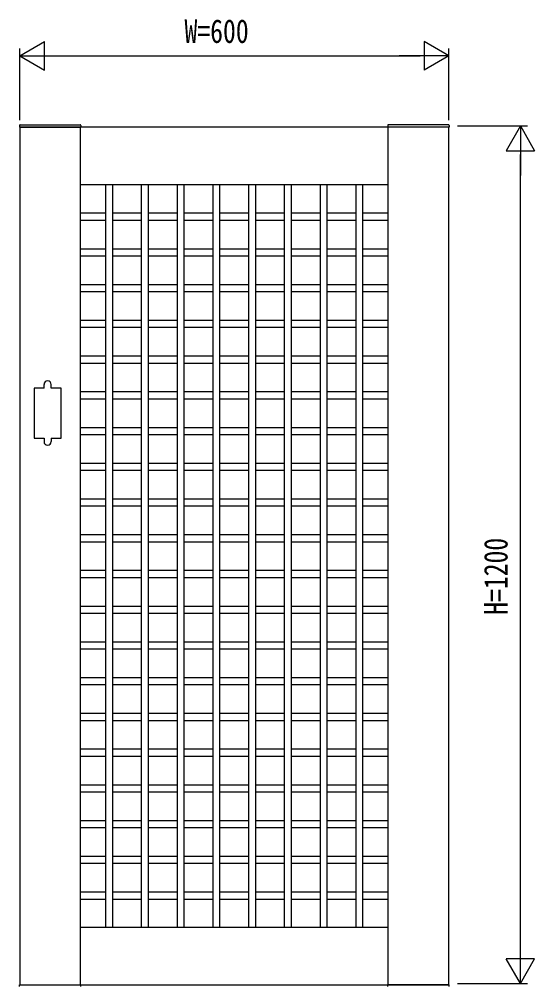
# Model space of a CAD drawing. Units: millimetres on the paper. Extents: x -297 to 297, y -210 to 210.
# Drawn here: x -160.8 to -88.8, y -134.4 to 0.9 of the extents above; entities that cross this region are included whole.
import ezdxf
from ezdxf.enums import TextEntityAlignment as Align

# ---------------------------------------------------------------- set-up
doc = ezdxf.new("R2010")
doc.units = ezdxf.units.MM
doc.layers.add('0-2_YKK_A1', color=4, linetype='Continuous')
doc.layers.add('0-3_YKK_D', color=6, linetype='Continuous')
doc.styles.add('ＭＳ ゴシック', font='')
doc.styles.get('ＭＳ ゴシック').set_extended_font_data('MS Gothic')

msp = doc.modelspace()

# ---------------------------------------------------------------- linework, layer by layer
at = {"layer": '0-2_YKK_A1'}
for p, q in [((-160.791, -13.888), (-160.804, -14.143)), ((-160.804, -14.143), (-152.204, -14.143)), ((-100.754, -14.143), (-160.754, -14.143)), ((-160.754, -14.143), (-160.754, -134.143)), ((-160.691, -13.793), (-152.318, -13.793)), ((-152.254, -134.143), (-152.254, -14.143)), ((-152.218, -13.888), (-152.204, -14.143)), ((-109.291, -13.888), (-109.304, -14.143)), ((-100.704, -14.143), (-109.304, -14.143)), ((-109.254, -134.143), (-109.254, -14.143)), ((-100.818, -13.793), (-109.191, -13.793)), ((-100.754, -134.143), (-100.754, -14.143)), ((-100.718, -13.888), (-100.704, -14.143)), ((-152.254, -22.143), (-109.254, -22.143)), ((-148.754, -22.143), (-148.754, -126.143)), ((-147.754, -126.143), (-147.754, -22.143)), ((-143.754, -22.143), (-143.754, -126.143)), ((-142.754, -126.143), (-142.754, -22.143)), ((-138.754, -22.143), (-138.754, -126.143)), ((-137.754, -126.143), (-137.754, -22.143)), ((-133.754, -22.143), (-133.754, -126.143)), ((-132.754, -126.143), (-132.754, -22.143)), ((-128.754, -22.143), (-128.754, -126.143)), ((-127.754, -126.143), (-127.754, -22.143)), ((-123.754, -22.143), (-123.754, -126.143)), ((-122.754, -126.143), (-122.754, -22.143)), ((-118.754, -22.143), (-118.754, -126.143)), ((-117.754, -126.143), (-117.754, -22.143)), ((-113.754, -22.143), (-113.754, -126.143)), ((-112.754, -126.143), (-112.754, -22.143)), ((-152.254, -26.143), (-148.754, -26.143)), ((-147.754, -26.143), (-143.754, -26.143)), ((-142.754, -26.143), (-138.754, -26.143)), ((-137.754, -26.143), (-133.754, -26.143)), ((-132.754, -26.143), (-128.754, -26.143)), ((-127.754, -26.143), (-123.754, -26.143)), ((-122.754, -26.143), (-118.754, -26.143)), ((-117.754, -26.143), (-113.754, -26.143)), ((-112.754, -26.143), (-109.254, -26.143)), ((-152.254, -27.143), (-148.754, -27.143)), ((-147.754, -27.143), (-143.754, -27.143)), ((-142.754, -27.143), (-138.754, -27.143)), ((-137.754, -27.143), (-133.754, -27.143)), ((-132.754, -27.143), (-128.754, -27.143)), ((-127.754, -27.143), (-123.754, -27.143)), ((-122.754, -27.143), (-118.754, -27.143)), ((-117.754, -27.143), (-113.754, -27.143)), ((-112.754, -27.143), (-109.254, -27.143)), ((-152.254, -31.143), (-148.754, -31.143)), ((-152.254, -32.143), (-148.754, -32.143)), ((-147.754, -31.143), (-143.754, -31.143)), ((-147.754, -32.143), (-143.754, -32.143)), ((-142.754, -31.143), (-138.754, -31.143)), ((-142.754, -32.143), (-138.754, -32.143)), ((-137.754, -31.143), (-133.754, -31.143)), ((-137.754, -32.143), (-133.754, -32.143)), ((-132.754, -31.143), (-128.754, -31.143)), ((-132.754, -32.143), (-128.754, -32.143)), ((-127.754, -31.143), (-123.754, -31.143)), ((-127.754, -32.143), (-123.754, -32.143)), ((-122.754, -31.143), (-118.754, -31.143)), ((-122.754, -32.143), (-118.754, -32.143)), ((-117.754, -31.143), (-113.754, -31.143)), ((-117.754, -32.143), (-113.754, -32.143)), ((-112.754, -31.143), (-109.254, -31.143)), ((-112.754, -32.143), (-109.254, -32.143)), ((-152.254, -36.143), (-148.754, -36.143)), ((-147.754, -36.143), (-143.754, -36.143)), ((-142.754, -36.143), (-138.754, -36.143)), ((-137.754, -36.143), (-133.754, -36.143)), ((-132.754, -36.143), (-128.754, -36.143)), ((-127.754, -36.143), (-123.754, -36.143)), ((-122.754, -36.143), (-118.754, -36.143)), ((-117.754, -36.143), (-113.754, -36.143)), ((-112.754, -36.143), (-109.254, -36.143)), ((-152.254, -37.143), (-148.754, -37.143)), ((-147.754, -37.143), (-143.754, -37.143)), ((-142.754, -37.143), (-138.754, -37.143)), ((-137.754, -37.143), (-133.754, -37.143)), ((-132.754, -37.143), (-128.754, -37.143)), ((-127.754, -37.143), (-123.754, -37.143)), ((-122.754, -37.143), (-118.754, -37.143)), ((-117.754, -37.143), (-113.754, -37.143)), ((-112.754, -37.143), (-109.254, -37.143)), ((-152.254, -41.143), (-148.754, -41.143)), ((-147.754, -41.143), (-143.754, -41.143)), ((-142.754, -41.143), (-138.754, -41.143)), ((-137.754, -41.143), (-133.754, -41.143)), ((-132.754, -41.143), (-128.754, -41.143)), ((-127.754, -41.143), (-123.754, -41.143)), ((-122.754, -41.143), (-118.754, -41.143)), ((-117.754, -41.143), (-113.754, -41.143)), ((-112.754, -41.143), (-109.254, -41.143)), ((-152.254, -42.143), (-148.754, -42.143)), ((-147.754, -42.143), (-143.754, -42.143)), ((-142.754, -42.143), (-138.754, -42.143)), ((-137.754, -42.143), (-133.754, -42.143)), ((-132.754, -42.143), (-128.754, -42.143)), ((-127.754, -42.143), (-123.754, -42.143)), ((-122.754, -42.143), (-118.754, -42.143)), ((-117.754, -42.143), (-113.754, -42.143)), ((-112.754, -42.143), (-109.254, -42.143)), ((-152.254, -46.143), (-148.754, -46.143)), ((-152.254, -47.143), (-148.754, -47.143)), ((-147.754, -46.143), (-143.754, -46.143)), ((-147.754, -47.143), (-143.754, -47.143)), ((-142.754, -46.143), (-138.754, -46.143)), ((-142.754, -47.143), (-138.754, -47.143)), ((-137.754, -46.143), (-133.754, -46.143)), ((-137.754, -47.143), (-133.754, -47.143)), ((-132.754, -46.143), (-128.754, -46.143)), ((-132.754, -47.143), (-128.754, -47.143)), ((-127.754, -46.143), (-123.754, -46.143)), ((-127.754, -47.143), (-123.754, -47.143)), ((-122.754, -46.143), (-118.754, -46.143)), ((-122.754, -47.143), (-118.754, -47.143)), ((-117.754, -46.143), (-113.754, -46.143)), ((-117.754, -47.143), (-113.754, -47.143)), ((-112.754, -46.143), (-109.254, -46.143)), ((-112.754, -47.143), (-109.254, -47.143)), ((-157.354, -50.643), (-157.354, -50.143)), ((-156.354, -50.643), (-156.354, -50.143)), ((-152.254, -51.143), (-148.754, -51.143)), ((-147.754, -51.143), (-143.754, -51.143)), ((-142.754, -51.143), (-138.754, -51.143)), ((-137.754, -51.143), (-133.754, -51.143)), ((-132.754, -51.143), (-128.754, -51.143)), ((-127.754, -51.143), (-123.754, -51.143)), ((-122.754, -51.143), (-118.754, -51.143)), ((-117.754, -51.143), (-113.754, -51.143)), ((-112.754, -51.143), (-109.254, -51.143)), ((-152.254, -52.143), (-148.754, -52.143)), ((-147.754, -52.143), (-143.754, -52.143)), ((-142.754, -52.143), (-138.754, -52.143)), ((-137.754, -52.143), (-133.754, -52.143)), ((-132.754, -52.143), (-128.754, -52.143)), ((-127.754, -52.143), (-123.754, -52.143)), ((-122.754, -52.143), (-118.754, -52.143)), ((-117.754, -52.143), (-113.754, -52.143)), ((-112.754, -52.143), (-109.254, -52.143)), ((-152.254, -56.143), (-148.754, -56.143)), ((-147.754, -56.143), (-143.754, -56.143)), ((-142.754, -56.143), (-138.754, -56.143)), ((-137.754, -56.143), (-133.754, -56.143)), ((-132.754, -56.143), (-128.754, -56.143)), ((-127.754, -56.143), (-123.754, -56.143)), ((-122.754, -56.143), (-118.754, -56.143)), ((-117.754, -56.143), (-113.754, -56.143)), ((-112.754, -56.143), (-109.254, -56.143)), ((-157.354, -57.643), (-157.354, -58.143)), ((-156.354, -57.643), (-156.354, -58.143)), ((-152.254, -57.143), (-148.754, -57.143)), ((-147.754, -57.143), (-143.754, -57.143)), ((-142.754, -57.143), (-138.754, -57.143)), ((-137.754, -57.143), (-133.754, -57.143)), ((-132.754, -57.143), (-128.754, -57.143)), ((-127.754, -57.143), (-123.754, -57.143)), ((-122.754, -57.143), (-118.754, -57.143)), ((-117.754, -57.143), (-113.754, -57.143)), ((-112.754, -57.143), (-109.254, -57.143)), ((-152.254, -61.143), (-148.754, -61.143)), ((-152.254, -62.143), (-148.754, -62.143)), ((-147.754, -61.143), (-143.754, -61.143)), ((-147.754, -62.143), (-143.754, -62.143)), ((-142.754, -61.143), (-138.754, -61.143)), ((-142.754, -62.143), (-138.754, -62.143)), ((-137.754, -61.143), (-133.754, -61.143)), ((-137.754, -62.143), (-133.754, -62.143)), ((-132.754, -61.143), (-128.754, -61.143)), ((-132.754, -62.143), (-128.754, -62.143)), ((-127.754, -61.143), (-123.754, -61.143)), ((-127.754, -62.143), (-123.754, -62.143)), ((-122.754, -61.143), (-118.754, -61.143)), ((-122.754, -62.143), (-118.754, -62.143)), ((-117.754, -61.143), (-113.754, -61.143)), ((-117.754, -62.143), (-113.754, -62.143)), ((-112.754, -61.143), (-109.254, -61.143)), ((-112.754, -62.143), (-109.254, -62.143)), ((-152.254, -66.143), (-148.754, -66.143)), ((-147.754, -66.143), (-143.754, -66.143)), ((-142.754, -66.143), (-138.754, -66.143)), ((-137.754, -66.143), (-133.754, -66.143)), ((-132.754, -66.143), (-128.754, -66.143)), ((-127.754, -66.143), (-123.754, -66.143)), ((-122.754, -66.143), (-118.754, -66.143)), ((-117.754, -66.143), (-113.754, -66.143)), ((-112.754, -66.143), (-109.254, -66.143)), ((-152.254, -67.143), (-148.754, -67.143)), ((-147.754, -67.143), (-143.754, -67.143)), ((-142.754, -67.143), (-138.754, -67.143)), ((-137.754, -67.143), (-133.754, -67.143)), ((-132.754, -67.143), (-128.754, -67.143)), ((-127.754, -67.143), (-123.754, -67.143)), ((-122.754, -67.143), (-118.754, -67.143)), ((-117.754, -67.143), (-113.754, -67.143)), ((-112.754, -67.143), (-109.254, -67.143)), ((-152.254, -71.143), (-148.754, -71.143)), ((-147.754, -71.143), (-143.754, -71.143)), ((-142.754, -71.143), (-138.754, -71.143)), ((-137.754, -71.143), (-133.754, -71.143)), ((-132.754, -71.143), (-128.754, -71.143)), ((-127.754, -71.143), (-123.754, -71.143)), ((-122.754, -71.143), (-118.754, -71.143)), ((-117.754, -71.143), (-113.754, -71.143)), ((-112.754, -71.143), (-109.254, -71.143)), ((-152.254, -72.143), (-148.754, -72.143)), ((-147.754, -72.143), (-143.754, -72.143)), ((-142.754, -72.143), (-138.754, -72.143)), ((-137.754, -72.143), (-133.754, -72.143)), ((-132.754, -72.143), (-128.754, -72.143)), ((-127.754, -72.143), (-123.754, -72.143)), ((-122.754, -72.143), (-118.754, -72.143)), ((-117.754, -72.143), (-113.754, -72.143)), ((-112.754, -72.143), (-109.254, -72.143)), ((-152.254, -76.143), (-148.754, -76.143)), ((-152.254, -77.143), (-148.754, -77.143)), ((-147.754, -76.143), (-143.754, -76.143)), ((-147.754, -77.143), (-143.754, -77.143)), ((-142.754, -76.143), (-138.754, -76.143)), ((-142.754, -77.143), (-138.754, -77.143)), ((-137.754, -76.143), (-133.754, -76.143)), ((-137.754, -77.143), (-133.754, -77.143)), ((-132.754, -76.143), (-128.754, -76.143)), ((-132.754, -77.143), (-128.754, -77.143)), ((-127.754, -76.143), (-123.754, -76.143)), ((-127.754, -77.143), (-123.754, -77.143)), ((-122.754, -76.143), (-118.754, -76.143)), ((-122.754, -77.143), (-118.754, -77.143)), ((-117.754, -76.143), (-113.754, -76.143)), ((-117.754, -77.143), (-113.754, -77.143)), ((-112.754, -76.143), (-109.254, -76.143)), ((-112.754, -77.143), (-109.254, -77.143)), ((-152.254, -81.143), (-148.754, -81.143)), ((-147.754, -81.143), (-143.754, -81.143)), ((-142.754, -81.143), (-138.754, -81.143)), ((-137.754, -81.143), (-133.754, -81.143)), ((-132.754, -81.143), (-128.754, -81.143)), ((-127.754, -81.143), (-123.754, -81.143)), ((-122.754, -81.143), (-118.754, -81.143)), ((-117.754, -81.143), (-113.754, -81.143)), ((-112.754, -81.143), (-109.254, -81.143)), ((-152.254, -82.143), (-148.754, -82.143)), ((-147.754, -82.143), (-143.754, -82.143)), ((-142.754, -82.143), (-138.754, -82.143)), ((-137.754, -82.143), (-133.754, -82.143)), ((-132.754, -82.143), (-128.754, -82.143)), ((-127.754, -82.143), (-123.754, -82.143)), ((-122.754, -82.143), (-118.754, -82.143)), ((-117.754, -82.143), (-113.754, -82.143)), ((-112.754, -82.143), (-109.254, -82.143)), ((-152.254, -86.143), (-148.754, -86.143)), ((-147.754, -86.143), (-143.754, -86.143)), ((-142.754, -86.143), (-138.754, -86.143)), ((-137.754, -86.143), (-133.754, -86.143)), ((-132.754, -86.143), (-128.754, -86.143)), ((-127.754, -86.143), (-123.754, -86.143)), ((-122.754, -86.143), (-118.754, -86.143)), ((-117.754, -86.143), (-113.754, -86.143)), ((-112.754, -86.143), (-109.254, -86.143)), ((-152.254, -87.143), (-148.754, -87.143)), ((-147.754, -87.143), (-143.754, -87.143)), ((-142.754, -87.143), (-138.754, -87.143)), ((-137.754, -87.143), (-133.754, -87.143)), ((-132.754, -87.143), (-128.754, -87.143)), ((-127.754, -87.143), (-123.754, -87.143)), ((-122.754, -87.143), (-118.754, -87.143)), ((-117.754, -87.143), (-113.754, -87.143)), ((-112.754, -87.143), (-109.254, -87.143)), ((-152.254, -91.143), (-148.754, -91.143)), ((-147.754, -91.143), (-143.754, -91.143)), ((-142.754, -91.143), (-138.754, -91.143)), ((-137.754, -91.143), (-133.754, -91.143)), ((-132.754, -91.143), (-128.754, -91.143)), ((-127.754, -91.143), (-123.754, -91.143)), ((-122.754, -91.143), (-118.754, -91.143)), ((-117.754, -91.143), (-113.754, -91.143)), ((-112.754, -91.143), (-109.254, -91.143)), ((-152.254, -92.143), (-148.754, -92.143)), ((-147.754, -92.143), (-143.754, -92.143)), ((-142.754, -92.143), (-138.754, -92.143)), ((-137.754, -92.143), (-133.754, -92.143)), ((-132.754, -92.143), (-128.754, -92.143)), ((-127.754, -92.143), (-123.754, -92.143)), ((-122.754, -92.143), (-118.754, -92.143)), ((-117.754, -92.143), (-113.754, -92.143)), ((-112.754, -92.143), (-109.254, -92.143)), ((-152.254, -96.143), (-148.754, -96.143)), ((-152.254, -97.143), (-148.754, -97.143)), ((-147.754, -96.143), (-143.754, -96.143)), ((-147.754, -97.143), (-143.754, -97.143)), ((-142.754, -96.143), (-138.754, -96.143)), ((-142.754, -97.143), (-138.754, -97.143)), ((-137.754, -96.143), (-133.754, -96.143)), ((-137.754, -97.143), (-133.754, -97.143)), ((-132.754, -96.143), (-128.754, -96.143)), ((-132.754, -97.143), (-128.754, -97.143)), ((-127.754, -96.143), (-123.754, -96.143)), ((-127.754, -97.143), (-123.754, -97.143)), ((-122.754, -96.143), (-118.754, -96.143)), ((-122.754, -97.143), (-118.754, -97.143)), ((-117.754, -96.143), (-113.754, -96.143)), ((-117.754, -97.143), (-113.754, -97.143)), ((-112.754, -96.143), (-109.254, -96.143)), ((-112.754, -97.143), (-109.254, -97.143)), ((-152.254, -101.143), (-148.754, -101.143)), ((-147.754, -101.143), (-143.754, -101.143)), ((-142.754, -101.143), (-138.754, -101.143)), ((-137.754, -101.143), (-133.754, -101.143)), ((-132.754, -101.143), (-128.754, -101.143)), ((-127.754, -101.143), (-123.754, -101.143)), ((-122.754, -101.143), (-118.754, -101.143)), ((-117.754, -101.143), (-113.754, -101.143)), ((-112.754, -101.143), (-109.254, -101.143)), ((-152.254, -102.143), (-148.754, -102.143)), ((-147.754, -102.143), (-143.754, -102.143)), ((-142.754, -102.143), (-138.754, -102.143)), ((-137.754, -102.143), (-133.754, -102.143)), ((-132.754, -102.143), (-128.754, -102.143)), ((-127.754, -102.143), (-123.754, -102.143)), ((-122.754, -102.143), (-118.754, -102.143)), ((-117.754, -102.143), (-113.754, -102.143)), ((-112.754, -102.143), (-109.254, -102.143)), ((-152.254, -106.143), (-148.754, -106.143)), ((-147.754, -106.143), (-143.754, -106.143)), ((-142.754, -106.143), (-138.754, -106.143)), ((-137.754, -106.143), (-133.754, -106.143)), ((-132.754, -106.143), (-128.754, -106.143)), ((-127.754, -106.143), (-123.754, -106.143)), ((-122.754, -106.143), (-118.754, -106.143)), ((-117.754, -106.143), (-113.754, -106.143)), ((-112.754, -106.143), (-109.254, -106.143)), ((-152.254, -107.143), (-148.754, -107.143)), ((-147.754, -107.143), (-143.754, -107.143)), ((-142.754, -107.143), (-138.754, -107.143)), ((-137.754, -107.143), (-133.754, -107.143)), ((-132.754, -107.143), (-128.754, -107.143)), ((-127.754, -107.143), (-123.754, -107.143)), ((-122.754, -107.143), (-118.754, -107.143)), ((-117.754, -107.143), (-113.754, -107.143)), ((-112.754, -107.143), (-109.254, -107.143)), ((-152.254, -111.143), (-148.754, -111.143)), ((-152.254, -112.143), (-148.754, -112.143)), ((-147.754, -111.143), (-143.754, -111.143)), ((-147.754, -112.143), (-143.754, -112.143)), ((-142.754, -111.143), (-138.754, -111.143)), ((-142.754, -112.143), (-138.754, -112.143)), ((-137.754, -111.143), (-133.754, -111.143)), ((-137.754, -112.143), (-133.754, -112.143)), ((-132.754, -111.143), (-128.754, -111.143)), ((-132.754, -112.143), (-128.754, -112.143)), ((-127.754, -111.143), (-123.754, -111.143)), ((-127.754, -112.143), (-123.754, -112.143)), ((-122.754, -111.143), (-118.754, -111.143)), ((-122.754, -112.143), (-118.754, -112.143)), ((-117.754, -111.143), (-113.754, -111.143)), ((-117.754, -112.143), (-113.754, -112.143)), ((-112.754, -111.143), (-109.254, -111.143)), ((-112.754, -112.143), (-109.254, -112.143)), ((-152.254, -116.143), (-148.754, -116.143)), ((-147.754, -116.143), (-143.754, -116.143)), ((-142.754, -116.143), (-138.754, -116.143)), ((-137.754, -116.143), (-133.754, -116.143)), ((-132.754, -116.143), (-128.754, -116.143)), ((-127.754, -116.143), (-123.754, -116.143)), ((-122.754, -116.143), (-118.754, -116.143)), ((-117.754, -116.143), (-113.754, -116.143)), ((-112.754, -116.143), (-109.254, -116.143)), ((-152.254, -117.143), (-148.754, -117.143)), ((-147.754, -117.143), (-143.754, -117.143)), ((-142.754, -117.143), (-138.754, -117.143)), ((-137.754, -117.143), (-133.754, -117.143)), ((-132.754, -117.143), (-128.754, -117.143)), ((-127.754, -117.143), (-123.754, -117.143)), ((-122.754, -117.143), (-118.754, -117.143)), ((-117.754, -117.143), (-113.754, -117.143)), ((-112.754, -117.143), (-109.254, -117.143)), ((-152.254, -121.143), (-148.754, -121.143)), ((-147.754, -121.143), (-143.754, -121.143)), ((-142.754, -121.143), (-138.754, -121.143)), ((-137.754, -121.143), (-133.754, -121.143)), ((-132.754, -121.143), (-128.754, -121.143)), ((-127.754, -121.143), (-123.754, -121.143)), ((-122.754, -121.143), (-118.754, -121.143)), ((-117.754, -121.143), (-113.754, -121.143)), ((-112.754, -121.143), (-109.254, -121.143)), ((-152.254, -122.143), (-148.754, -122.143)), ((-147.754, -122.143), (-143.754, -122.143)), ((-142.754, -122.143), (-138.754, -122.143)), ((-137.754, -122.143), (-133.754, -122.143)), ((-132.754, -122.143), (-128.754, -122.143)), ((-127.754, -122.143), (-123.754, -122.143)), ((-122.754, -122.143), (-118.754, -122.143)), ((-117.754, -122.143), (-113.754, -122.143)), ((-112.754, -122.143), (-109.254, -122.143)), ((-109.254, -126.143), (-152.254, -126.143)), ((-160.804, -134.143), (-152.204, -134.143)), ((-160.791, -134.398), (-160.804, -134.143)), ((-160.754, -134.143), (-100.754, -134.143)), ((-152.218, -134.398), (-152.204, -134.143)), ((-100.704, -134.143), (-109.304, -134.143)), ((-109.291, -134.398), (-109.304, -134.143)), ((-100.718, -134.398), (-100.704, -134.143))]:
    msp.add_line(p, q, dxfattribs=at)
for points in [[(-157.354, -50.643), (-158.754, -50.643), (-158.754, -57.643), (-157.354, -57.643)], [(-156.354, -57.643), (-154.954, -57.643), (-154.954, -50.643), (-156.354, -50.643)]]:
    msp.add_lwpolyline(points, dxfattribs=at)
for centre, radius, start, end in [((-160.691, -13.893), 0.1, 90, 177), ((-152.318, -13.893), 0.1, 3, 90), ((-109.191, -13.893), 0.1, 90, 177), ((-100.818, -13.893), 0.1, 3, 90), ((-156.854, -50.143), 0.5, 0, 180), ((-156.854, -58.143), 0.5, 180, 0)]:
    msp.add_arc(centre, radius, start, end, dxfattribs=at)
at = {"layer": '0-3_YKK_D'}
for p, q in [((-160.754, -4.143), (-157.29, -2.143)), ((-157.29, -6.143), (-157.29, -2.143)), ((-100.754, -4.143), (-104.218, -2.143)), ((-104.218, -2.143), (-104.218, -6.143)), ((-160.754, -13.143), (-160.754, -3.143)), ((-100.754, -13.143), (-100.754, -3.143)), ((-160.754, -4.143), (-157.29, -6.143)), ((-160.754, -4.143), (-153.826, -4.143)), ((-156.754, -4.143), (-104.754, -4.143)), ((-100.754, -4.143), (-107.683, -4.143)), ((-100.754, -4.143), (-104.218, -6.143)), ((-99.53, -13.968), (-89.754, -13.968)), ((-90.754, -13.968), (-92.754, -17.432)), ((-90.754, -13.968), (-88.754, -17.432)), ((-90.754, -13.968), (-90.754, -20.896)), ((-92.754, -17.432), (-88.754, -17.432)), ((-90.754, -129.968), (-90.754, -17.968)), ((-90.754, -133.968), (-90.754, -127.04)), ((-90.754, -133.968), (-92.754, -130.504)), ((-88.754, -130.504), (-92.754, -130.504)), ((-90.754, -133.968), (-88.754, -130.504)), ((-99.53, -133.968), (-89.754, -133.968))]:
    msp.add_line(p, q, dxfattribs=at)

# ---------------------------------------------------------------- texts
at = {"layer": '0-3_YKK_D', "style": 'ＭＳ ゴシック', "width": 0.8}
msp.add_text('W=600', height=3.299, dxfattribs=at).set_placement((-137.714, -3.343), align=Align.BOTTOM_LEFT)
msp.add_text('H=1200', height=3.299, rotation=90, dxfattribs=at).set_placement((-91.554, -82.368), align=Align.BOTTOM_LEFT)

doc.saveas('drawing.dxf')
